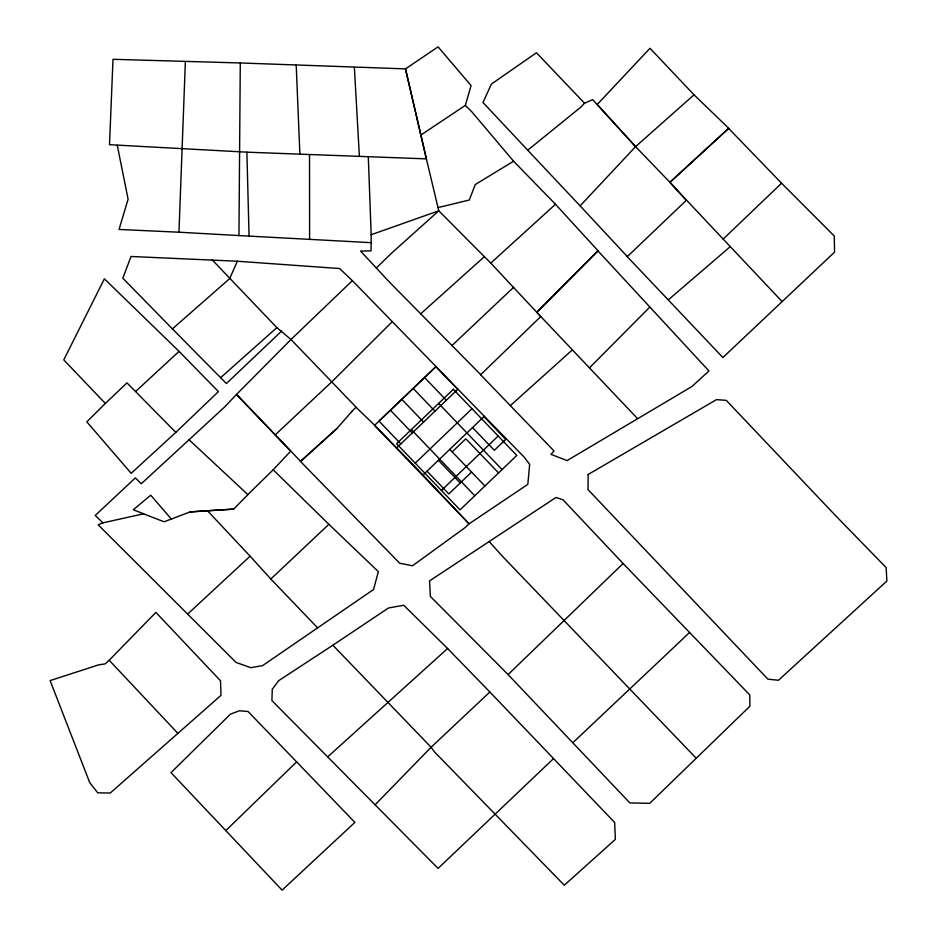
<?xml version="1.0" encoding="UTF-8"?>
<svg xmlns="http://www.w3.org/2000/svg" width="937" height="937" viewBox="0 0 937 937"><rect width="100%" height="100%" fill="white"/><g stroke="black" fill="none" stroke-linecap="round" stroke-linejoin="round"><path stroke-width="1.41" d="M637.453 418.511L536.749 312.279L597.911 250.835L708.946 370.97L691.974 386.477L567.096 460.582L550.991 454.363L554.001 450.943L480.611 374.765L540.754 316.554L490.777 263.098L438.774 210.813L426.394 158.868L246.876 152.169L109.5 144.696L113.002 59.3L240.282 62.966L238.947 235.562L371.169 242.671L371.017 250.87L360.534 251.057L388.75 281.393L480.775 374.741M185.374 61.701L178.967 232.212L238.947 235.562M420.877 135.045L405.475 68.881L426.394 158.868L420.877 135.045L465.326 105.412L471.077 85.572L438.083 46.85L405.475 68.881L240.282 62.966M237.33 261.224L229.694 278.582L172.408 328.875L122.817 278.195L131.051 256.48L237.33 261.224L339.604 268.544L352.371 280.655L436.056 366.578L374.589 425.351L469.062 523.842L527.812 484.359L529.674 464.436L524.439 457.408L435.904 366.601L379.04 421.135L400.849 443.88M623.105 563.512L508.1 674.581L430.329 596.365L429.579 580.881L555.946 497.477L562.973 499.749L623.105 563.512L749.764 694.914L749.928 706.205L649.704 803.349L629.84 802.904L508.1 674.581M351.855 411.484L337.226 428.197L300.449 461.402L399.666 563.207L412.467 565.796L465.033 527.636L469.062 523.842L417.094 468.805L374.589 425.351M627.415 256.644L580.12 205.871L635.579 146.652L694.024 94.824L728.752 128.334L669.978 182.328L635.579 146.652L592.723 99.662L584.536 103.211L580.729 107.205L527.718 150.213L482.988 102.461L491.398 84.049L536.444 52.765L584.536 103.211M109.184 660.245L155.87 612.388L220.511 680.777L220.991 695.359L110.238 793.042L97.706 792.819L89.706 782.571L50.118 680.602L98.654 664.848L105.085 663.9L109.184 660.245L177.948 733.425M374.987 804.93L431.114 747.246L489.852 691.998L614.66 822.475L615.363 839.388L564.297 885.242L434.276 751.673L431.114 747.246L332.858 645.218L278.676 680.66L272.257 689.281L271.929 700.607L438.071 868.412L553.287 758.841M589.736 367.597L649.751 307.137M536.913 312.255L598.064 250.811L555.5 204.278L513.581 161.199L471.639 111.585L465.326 105.412M351.703 411.507L356.13 407.197L290.985 339.51L276.848 327.622L212.184 259.842M392.474 321.473L331.956 381.699L275.22 434.862M105.342 403.46L86.825 421.826L131.18 473.326L175.816 432.367L218.438 391.607L179.061 351.363L104.382 278.816L63.786 359.89L105.342 403.46L126.975 382.858L175.816 432.367M247.731 494.701L273.276 469.706L290.728 451.13L236.511 394.43L290.985 339.51L352.371 280.655M376.463 267.853L391.42 253.295L438.774 210.813L371.169 234.718L371.169 242.671M225.794 830.604L296.642 761.875L248.024 711.488L239.368 710.773L230.479 714.135L171.002 772.627L282.096 890.15L354.877 822.393L296.642 761.875M396.433 448.12L457.9 389.171M415.22 463.159L471.99 408.708M422.61 475.41L484.3 416.251M452.196 451.88L465.841 438.797L498.566 472.916M441.397 490.449L498.168 435.998M471.592 472.107L448.846 493.928L427.038 471.182M782.032 301.48L723.165 239.076L781.575 183.23L834.281 236.042L834.551 252.147L722.884 357.536L627.263 256.668L686.235 200.401L669.978 182.328M689.573 632.487L573.022 742.561M281.686 331.03L226.403 383.538L172.408 328.875M451.821 345.706L513.628 287.308M317.514 627.755L270.816 579.019L328.875 524.31L378.337 571.617L373.57 589.502L262.559 665.633L250.788 667.671L236.101 662.459L98.127 524.755L102.777 522.869L143.63 513.792L133.312 509.74L150.74 495.204L171.565 519.321M187.634 614.086L250.109 556.18L207.464 510.747L190.012 511.93M135.83 391.291L179.061 351.363M337.39 428.174L300.601 461.367L236.511 394.43L224.634 406.974L141.264 483.785L135.361 477.893L95.234 515.455L102.941 522.846M490.777 263.098L555.5 204.278M489.852 691.998L447.605 648.509L327.681 756.897M420.643 313.86L484.253 256.785M510.337 405.639L572.331 349.899M220.57 377.716L276.848 327.622M668.444 299.746L730.028 246.853M332.858 645.218L388.492 607.972L403.73 605.255L447.605 648.509M513.581 161.199L475.235 184.566L469.296 200.003L438.223 207.557M233.781 509.107L190.164 511.895L164.116 521.792L143.478 513.827M207.464 510.747L233.618 509.131L247.895 494.677L189.016 439.711M178.967 232.212L119.046 229.448L128.1 199.194L117.266 145.258M355.978 407.22L374.741 425.316M273.124 469.73L328.875 524.31M781.575 183.23L728.599 128.357L669.814 182.352L723.165 239.076M435.904 366.601L457.724 389.347M483.902 416.637L505.711 439.383L494.338 450.287L472.529 427.541M424.531 377.506L446.352 400.251M438.633 403.425L502.068 469.566M413.158 388.41L434.979 411.156M401.786 399.314L423.594 422.072M449.783 449.362L484.921 485.998M411.331 429.603L474.766 495.743M390.413 410.23L412.221 432.976M438.411 460.266L460.219 483.012M696.039 758.068L502.361 556.203L489.337 541.703M527.718 150.213L580.12 205.871M694.024 94.824L650.009 48.279L597.197 104.499L635.579 146.652M250.109 556.18L270.816 579.019M354.373 67.429L359.386 156.28M296.209 65.016L299.863 153.633M368.288 156.456L371.169 234.718M246.876 152.169L249.055 235.737M309.526 154.57L309.608 239.263M588.155 474.473L587.991 489.582L767.93 679.173L778.448 680.262L886.882 581.022L886.121 567.564L835.453 515.514L726.269 400.357L716.5 399.63L588.155 474.473M453.367 389.288L396.597 443.74L460.032 509.88L516.802 455.429L453.367 389.288"/></g></svg>
